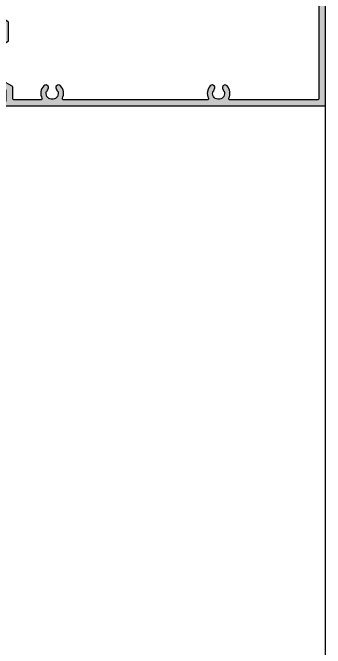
# Model space of a CAD drawing. Header units: millimetres. Extents: x 12351878 to 12381578, y 696206 to 738256.
# Drawn here: x 12356838 to 12356984.5, y 714084.8 to 714382.3 of the extents above; entities that cross this region are included whole.
import ezdxf

# ---------------------------------------------------------------- set-up
doc = ezdxf.new("R2010")
doc.units = ezdxf.units.MM
doc.header["$LTSCALE"] = 1000
for name, color, linetype in [('EXTRUSION-V', 141, 'Continuous'), ('EXTRUSION1', 4, 'Continuous'), ('SYMBOL', 7, 'Continuous'), ('型材断面填充', 254, 'Continuous')]:
    doc.layers.add(name, color=color, linetype=linetype)

# ---------------------------------------------------------------- blocks, each defined once
blk = doc.blocks.new('20211011-LC12')
at = {"layer": '型材断面填充', "linetype": 'ByBlock'}
h = blk.add_hatch(color=256, dxfattribs=at)
edge = h.paths.add_edge_path(flags=16)
edge.add_arc((44.99995046646291, 47.49991090742333), 0.5, 0, 90)
edge.add_line((44.99995046646291, 47.99991090742333), (30.99997148096008, 47.99991090742697))
edge.add_arc((30.99997148096008, 47.49991090742697), 0.5, 90, 180)
edge.add_line((30.49997148096008, 47.49991090742697), (30.49997148096008, 41.62942495593961))
edge.add_arc((29.99997148096001, 41.62942495593948), 0.5000000000000746, -60.25511870231918, 1.4722445484949276e-11, ccw=False)
edge.add_line((30.24804095014406, 41.19530338488039), (25.75187692749023, 38.62606680043245))
edge.add_arc((25.99994639667428, 38.19194522937336), 0.5000000000000722, 119.7448812976808, 180.0000000000147)
edge.add_line((25.4999463966742, 38.19194522937323), (25.4999463966742, 11.49991367585972))
edge.add_arc((25.9999463966742, 11.49991367585972), 0.5, 180, 270)
edge.add_line((25.9999463966742, 10.99991367585972), (44.99995046646291, 10.99991367585608))
edge.add_arc((44.99995046646291, 11.49991367585608), 0.5, 270, 360)
edge.add_line((45.49995046646291, 11.49991367585608), (45.49995046646291, 47.49991090742333))
edge = h.paths.add_edge_path(flags=16)
edge.add_arc((149.9999677274575, 43.99991090404912), 5.299999999982185, 154.4667710054802, 222.0225913319794)
edge.add_arc((146.9912999442908, 41.28874544056831), 1.250000000002372, 222.0225913320076, 330.0000000004409)
edge.add_arc((146.991299944308, 41.28874544058336), 1.249999999995031, 329.9999999994492, 402.0225913369761)
edge.add_arc((149.9999677272222, 43.99991090431489), 2.799999999964994, 218.5196242606471, 222.022591337007, ccw=False)
edge.add_line((147.8092620219977, 42.25611948533697), (147.9266212562216, 42.34953688277528))
edge.add_arc((149.999967727414, 43.99991090412306), 2.649999999989757, 201.4803757469475, 218.5196242551437, ccw=False)
edge.add_line((147.5340286636201, 43.02952719980749), (147.3944472071889, 42.97459982031796))
edge.add_arc((149.9999677274535, 43.99991090408348), 2.80000000000218, 98.51962425415968, 201.4803757459716, ccw=False)
edge.add_line((149.5851529126376, 46.76901340659606), (149.6073751348558, 46.62066862966822))
edge.add_arc((149.9999677274518, 43.99991090408002), 2.649999999998381, 81.48037574577779, 98.51962425422221, ccw=False)
edge.add_line((150.3925603200478, 46.62066862966822), (150.414782542266, 46.76901340658151))
edge.add_arc((149.9999677274758, 43.99991090408665), 2.799999999980847, -21.480375745893127, 81.48037574630712, ccw=False)
edge.add_line((152.605488247722, 42.97459982033251), (152.4659067912726, 43.02952719981113))
edge.add_arc((149.9999677274848, 43.99991090407001), 2.649999999963366, 321.4803757458682, 338.51962425414524, ccw=False)
edge.add_line((152.0733141986857, 42.34953688277528), (152.1906734329095, 42.25611948533697))
edge.add_arc((149.9999677274761, 43.99991090407291), 2.7999999999778, 317.9774086670887, 321.4803757458903, ccw=False)
edge.add_arc((153.0086355105848, 41.28874544055471), 1.2499999999839, 137.9774086670813, 209.9999999993286)
edge.add_arc((153.0086355105922, 41.28874544059364), 1.250000000009841, 210.0000000007027, 317.9774086799817)
edge.add_arc((149.9999677273191, 43.99991090303279), 5.299999999371392, 317.9774086799838, 385.533228998954)
edge.add_arc((155.2335133676093, 46.49991090777562), 0.5000000000005931, 89.99999999995771, 205.5332289990933, ccw=False)
edge.add_line((155.2335133676097, 46.99991090777621), (196.4999677271699, 46.99991090777621))
edge.add_arc((196.4999677271699, 46.49991090777621), 0.5, 0, 90, ccw=False)
edge.add_line((196.9999677271699, 46.49991090777621), (196.9999677271699, -46.50008909222379))
edge.add_arc((196.4999677271699, -46.50008909222379), 0.5, -90, 0, ccw=False)
edge.add_line((196.4999677271699, -47.00008909222379), (155.2335133676133, -47.00008909222379))
edge.add_arc((155.2335133676145, -46.50008909222562), 0.4999999999981668, 154.4667710009284, 269.9999999998665, ccw=False)
edge.add_arc((149.9999677273338, -44.00008908745983), 5.299999999375096, 334.4667710007754, 402.0225913199459)
edge.add_arc((153.0086355106098, -41.2889236250227), 1.250000000012796, 42.0225913198766, 149.9999999990069)
edge.add_arc((153.0086355106102, -41.28892362497651), 1.249999999990001, 150.000000000849, 222.0225913322366)
edge.add_arc((149.9999677274278, -44.00008908850176), 2.800000000031143, 38.51962425341719, 42.02259133231382, ccw=False)
edge.add_line((152.1906734329241, -42.25629766975908), (152.0733141987039, -42.34971506719739))
edge.add_arc((149.9999677274898, -44.00008908849453), 2.64999999997516, 21.48037574572578, 38.5196242539954, ccw=False)
edge.add_line((152.4659067912908, -43.02970538423688), (152.6054882477438, -42.97477800475463))
edge.add_arc((149.9999677274895, -44.00008908850669), 2.799999999987707, -81.48037574615881, 21.480375745792287, ccw=False)
edge.add_line((150.4147825422879, -46.76919159100726), (150.392560320066, -46.62084681409397))
edge.add_arc((149.99996772747, -44.00008908851306), 2.649999999991179, 261.4803757457545, 278.51962425424557, ccw=False)
edge.add_line((149.607375134874, -46.62084681409397), (149.5851529126594, -46.76919159102181))
edge.add_arc((149.9999677274713, -44.00008908850853), 2.800000000002273, 158.5196242542045, 261.48037574592416, ccw=False)
edge.add_line((147.3944472072035, -42.97477800475099), (147.5340286636383, -43.02970538423324))
edge.add_arc((149.9999677274603, -44.00008908856505), 2.650000000021864, 141.48037574496, 158.5196242529483, ccw=False)
edge.add_line((147.9266212562397, -42.34971506720103), (147.8092620220159, -42.25629766976272))
edge.add_arc((149.9999677272715, -44.00008908887715), 2.800000000074363, 137.9774086613496, 141.4803757375639, ccw=False)
edge.add_arc((146.9912999443257, -41.28892362501345), 1.249999999997598, 317.9774086631735, 390.0000000007128)
edge.add_arc((146.99129994431, -41.2889236249865), 1.249999999997777, 29.99999999928112, 137.977408668044)
edge.add_arc((149.9999677274575, -44.00008908847506), 5.299999999968509, 137.9774086678316, 205.5332289948497)
edge.add_arc((144.7664220870027, -46.50008909283886), 0.4999999993885642, -90.00000000040058, 25.533228995279387, ccw=False)
edge.add_line((144.7664220869992, -47.00008909222743), (77.23351281481882, -47.00008909222379))
edge.add_arc((77.23351281482269, -46.50008909222416), 0.4999999999996305, 154.466771019674, 269.9999999995571, ccw=False)
edge.add_arc((71.99996717372757, -44.00008908917734), 5.2999999993676, 334.4667710195702, 402.0225913200246)
edge.add_arc((75.00863495699468, -41.28892362674407), 1.250000000014449, 42.02259132006964, 149.9999999990196)
edge.add_arc((75.00863495699342, -41.28892362669682), 1.249999999989737, 150.000000000866, 222.0225913327244)
edge.add_arc((71.99996717384312, -44.00008909023255), 2.800000000014636, 38.51962425404338, 42.02259133269388, ccw=False)
edge.add_line((74.19067287930739, -42.2562976714762), (74.07331364508718, -42.34971506891816))
edge.add_arc((71.99996717388355, -44.00008909021446), 2.64999999996647, 21.48037574586499, 38.51962425412188, ccw=False)
edge.add_line((74.46590623767406, -43.029705385954), (74.60548769412708, -42.97477800647539))
edge.add_arc((71.99996717388368, -44.0000890902311), 2.799999999978886, -81.4803757463576, 21.48037574594349, ccw=False)
edge.add_line((72.41478198867117, -46.76919159272438), (72.3925597664529, -46.62084681581109))
edge.add_arc((71.99996717385511, -44.00008909021927), 2.650000000002241, 261.4803757457505, 278.5196242542495, ccw=False)
edge.add_line((71.60737458125732, -46.62084681581109), (71.5851523590427, -46.76919159273893))
edge.add_arc((71.9999671738546, -44.00008909022566), 2.800000000002273, 158.5196242542045, 261.48037574592416, ccw=False)
edge.add_line((69.39444665358678, -42.97477800646811), (69.53402811002161, -43.02970538595036))
edge.add_arc((71.99996717384359, -44.00008909028218), 2.650000000021877, 141.4803757449602, 158.5196242529484, ccw=False)
edge.add_line((69.92662070262304, -42.34971506891816), (69.8092614683992, -42.25629767147984))
edge.add_arc((71.99996717365867, -44.00008909059759), 2.800000000079483, 137.9774086613528, 141.4803757375606, ccw=False)
edge.add_arc((68.99129939071263, -41.28892362673096), 1.24999999999467, 317.9774086630762, 390.0000000008104)
edge.add_arc((68.99129939069567, -41.28892362671115), 1.24999999999945, 29.99999999963546, 137.9774086678739)
edge.add_arc((71.99996717385162, -44.00008909019281), 5.29999999997183, 137.9774086679079, 205.5332289760399)
edge.add_arc((66.76642153256614, -46.50008909283731), 0.4999999993937493, -89.99999999983072, 25.533228975857583, ccw=False)
edge.add_line((66.76642153256762, -47.00008909223106), (53.99997437780257, -47.00008909222379))
edge.add_arc((53.99997437780257, -46.50008909222379), 0.5, 180, 270, ccw=False)
edge.add_line((53.49997437780257, -46.50008909222379), (53.49997437780257, -41.0492827536109))
edge.add_arc((52.99997437780272, -41.04928275361116), 0.4999999999998508, 3.012621394283142e-11, 60.2551187032944)
edge.add_line((53.24804384697927, -40.61516118254804), (48.75187982433636, -38.04592459819105))
edge.add_arc((48.99994929351042, -37.61180302713355), 0.4999999999937293, 179.9999999998022, 240.2551187032219, ccw=False)
edge.add_line((48.49994929351669, -37.61180302713183), (48.49994929351669, -21.42003070778082))
edge.add_line((48.49994929351669, -21.42003070778082), (51.49994818768027, -19.42003353000109))
edge.add_line((51.49994818768027, -19.42003353000109), (51.49995242101431, -10.58014171368632))
edge.add_line((51.49995242101431, -10.58014171368632), (48.49994929351669, -8.580141713686317))
edge.add_line((48.49994929351669, -8.580141713686317), (48.49994929351305, 46.49991090777621))
edge.add_arc((48.99994929351305, 46.49991090777621), 0.5, 90, 180, ccw=False)
edge.add_line((48.99994929351305, 46.99991090777621), (66.76642153254579, 46.99991090777621))
edge.add_arc((66.76642153254585, 46.49991090838004), 0.4999999993961737, -25.53322897587941, 90.00000000000648, ccw=False)
edge.add_arc((71.99996717384073, 43.99991090573047), 5.29999999998008, 154.4667710239566, 222.0225913319557)
edge.add_arc((68.99129939067411, 41.28874544225269), 1.250000000002382, 222.0225913320071, 330.0000000004406)
edge.add_arc((68.99129939069093, 41.2887454422677), 1.249999999995329, 329.9999999994593, 402.0225913369661)
edge.add_arc((71.99996717361542, 43.9999109060077), 2.799999999978036, 218.5196242606551, 222.0225913369986, ccw=False)
edge.add_line((69.80926146838101, 42.25611948702135), (69.92662070260485, 42.34953688445967))
edge.add_arc((71.99996717379726, 43.99991090580745), 2.649999999989746, 201.4803757469476, 218.5196242551439, ccw=False)
edge.add_line((69.53402811000342, 43.02952720149187), (69.39444665357223, 42.97459982200235))
edge.add_arc((71.99996717383682, 43.99991090576786), 2.800000000002193, 98.51962425416002, 201.4803757459715, ccw=False)
edge.add_line((71.58515235902087, 46.76901340828044), (71.60737458123913, 46.6206686313526))
edge.add_arc((71.9999671738351, 43.99991090576441), 2.649999999998381, 81.48037574577779, 98.51962425422221, ccw=False)
edge.add_line((72.39255976643108, 46.6206686313526), (72.41478198864934, 46.76901340826589))
edge.add_arc((71.99996717385912, 43.99991090577103), 2.799999999980847, -21.480375745893127, 81.48037574630712, ccw=False)
edge.add_line((74.60548769410525, 42.9745998220169), (74.46590623765587, 43.02952720149551))
edge.add_arc((71.99996717387123, 43.99991090575257), 2.649999999959764, 321.4803757458565, 338.51962425415684, ccw=False)
edge.add_line((74.07331364506899, 42.34953688445967), (74.19067287929283, 42.25611948702135))
edge.add_arc((71.9999671738591, 43.99991090575755), 2.799999999978197, 317.9774086670888, 321.4803757458899, ccw=False)
edge.add_arc((75.00863495696483, 41.28874544223943), 1.249999999981275, 137.9774086669939, 209.9999999994161)
edge.add_arc((75.00863495697662, 41.28874544228518), 1.25000000001437, 210.0000000009619, 317.9774086801752)
edge.add_arc((71.99996717370281, 43.99991090471644), 5.29999999937113, 317.9774086800978, 385.5332289805276)
edge.add_arc((77.23351281479559, 46.49991090777398), 0.4999999999985966, 89.99999999983879, 205.5332289805141, ccw=False)
edge.add_line((77.233512814797, 46.99991090777257), (144.7664220869701, 46.99991090778349))
edge.add_arc((144.7664220869692, 46.49991090838878), 0.49999999939471, -25.53322899462478, 89.99999999989899, ccw=False)
edge = h.paths.add_edge_path()
edge.add_arc((46.49994929364766, -48.00008909233657), 1, 89.99999999583122, 180, ccw=False)
edge.add_line((46.49994929372042, -47.00008909233657), (46.69997437796701, -47.00008909235112))
edge.add_arc((46.69997437794882, -47.30008909233584), 0.2999999999847205, 6.947971087356564e-10, 89.99999999652601, ccw=False)
edge.add_line((46.99997437793354, -47.3000890923322), (46.99997437793354, -48.00008909235839))
edge.add_arc((47.49997437792626, -48.00008909235112), 0.499999999992724, 180.0000000008338, 270.0000000008338)
edge.add_line((47.49997437793354, -48.50008909234384), (48.61719215938865, -48.50008909234384))
edge.add_arc((48.61719215938988, -48.00008909235079), 0.4999999999930509, 269.9999999998591, 299.7448812970081)
edge.add_line((48.86526162856535, -48.4342106634067), (50.24804384711024, -47.64404939566521))
edge.add_arc((49.99997437792939, -47.20992782459959), 0.5000000000041475, 299.7448812969915, 360.000000000101)
edge.add_line((50.49997437793354, -47.20992782459871), (50.49997437793354, -42.79025036010353))
edge.add_arc((49.99997437794116, -42.79025036010413), 0.4999999999923759, 6.920886986970144e-11, 60.25511870235114)
edge.add_line((50.24804384712115, -42.35612878905158), (48.86526162856899, -41.56596752128462))
edge.add_arc((48.61719215938529, -42.00008909234391), 0.5000000000000704, 60.25511870236548, 90.00000000003176)
edge.add_line((48.61719215938501, -41.50008909234384), (47.49997437793354, -41.50008909235839))
edge.add_arc((47.49997437793354, -42.00008909235839), 0.5, 90, 180)
edge.add_line((46.99997437793354, -42.00008909235839), (46.99997437792626, -42.70008909237731))
edge.add_arc((46.69997437794154, -42.70008909238095), 0.2999999999847205, -90.00000000347399, 6.947971087356564e-10, ccw=False)
edge.add_line((46.69997437792335, -43.00008909236567), (46.49994929357854, -43.00008909235112))
edge.add_arc((46.49994929365116, -42.00008909235098), 1.000000000000135, 180.0000423203751, 269.99999999583895, ccw=False)
edge.add_line((45.4999492936513, -42.00008983098087), (45.49993062815338, -16.72968895943995))
edge.add_arc((45.69993062815482, -16.72968881171576), 0.2000000000014998, 60.882262584501916, 180.0000423198632, ccw=False)
edge.add_line((45.79725179941306, -16.55496448706253), (48.20262716152502, -17.89475474253049))
edge.add_arc((48.29994833278484, -17.72003041787997), 0.1999999999999119, 240.8822625837279, 359.9999584659344)
edge.add_line((48.4999483327847, -17.72003056286121), (48.49995227616455, -12.28014185873326))
edge.add_arc((48.2999522761631, -12.2801417137521), 0.2000000000015049, 359.9999584659582, 479.1177374154966)
edge.add_line((48.20263110490487, -12.10541738909887), (45.79727371288027, -13.44519763524659))
edge.add_arc((45.69995254162206, -13.27047331059337), 0.2000000000014782, 180.0000089597035, 299.11773741549325, ccw=False)
edge.add_line((45.49995254162059, -13.27047334186864), (45.49994929364766, 7.499917070166703))
edge.add_arc((44.99994929364765, 7.499916991979271), 0.5000000000000132, 8.959619687905531e-06, 90.00001743023843)
edge.add_line((44.99994914154013, 7.999916991979262), (24.99994914161289, 7.999910907685262))
edge.add_arc((24.99994929372225, 7.499910907683454), 0.5000000000018305, 90.00001743044888, 179.9999999997929)
edge.add_line((24.49994929372042, 7.499910907685262), (24.49994929372042, 4.999910907685262))
edge.add_arc((24.99994929372042, 4.999910907685262), 0.5, 180, 270)
edge.add_line((24.99994929372042, 4.499910907685262), (26.99994929372042, 4.499910907685262))
edge.add_arc((26.99994929372042, 3.999910907685262), 0.5, 0, 90, ccw=False)
edge.add_line((27.49994929372042, 3.999910907685262), (27.49994929372042, 2.999910907685262))
edge.add_arc((26.99994929372042, 2.999910907685262), 0.5, -90, 0, ccw=False)
edge.add_line((26.99994929372042, 2.499910907685262), (22.99994929372042, 2.499910907685262))
edge.add_arc((22.99994929372042, 2.999910907685262), 0.5, 180, 270, ccw=False)
edge.add_line((22.49994929372042, 2.999910907685262), (22.49994929372042, 7.499910907685262))
edge.add_arc((21.99994929372042, 7.499910907685262), 0.5, 0, 90)
edge.add_line((21.99994929372042, 7.999910907685262), (2.49994929372042, 7.999910907685262))
edge.add_arc((2.49994929372042, 7.499910907685262), 0.5, 90, 180)
edge.add_line((1.99994929372042, 7.499910907685262), (1.99994929372042, 5.999910907685262))
edge.add_arc((2.49994929372042, 5.999910907685262), 0.5, 180, 270)
edge.add_line((2.49994929372042, 5.499910907685262), (4.49994929372042, 5.499910907685262))
edge.add_arc((4.49994929372042, 4.999910907685262), 0.5, 0, 90, ccw=False)
edge.add_line((4.99994929372042, 4.999910907685262), (4.99994929372042, 3.999910907685262))
edge.add_arc((4.49994929372042, 3.999910907685262), 0.5, -90, 0, ccw=False)
edge.add_line((4.49994929372042, 3.499910907685262), (0.4999492937204195, 3.499910907685262))
edge.add_arc((0.4999492937204195, 3.999910907685262), 0.5, 180, 270, ccw=False)
edge.add_line((-5.070627958048135e-05, 3.999910907685262), (-5.070627594250254e-05, 10.49991090768526))
edge.add_arc((0.4999492937240599, 10.49991090768526), 0.5000000000000024, 90.00000795535311, 180.0000000000002, ccw=False)
edge.add_line((0.4999492243005079, 10.99991090768526), (22.99994646609412, 10.99991403180684))
edge.add_arc((22.99994639666874, 11.49991403181229), 0.50000000000546, 270.0000079555617, 359.9999999997918)
edge.add_line((23.4999463966742, 11.49991403181048), (23.4999463966742, 41.99990875912408))
edge.add_arc((24.4999463966742, 41.99990875912408), 1, 89.99999999583122, 180, ccw=False)
edge.add_line((24.49994639674696, 42.99990875912408), (24.69997148099355, 42.99990875910953))
edge.add_arc((24.69997148096809, 42.69990875912481), 0.2999999999847205, -6.947971087356564e-10, 89.99999999513642, ccw=False)
edge.add_line((24.99997148095281, 42.69990875912117), (24.99997148096008, 41.99990875910225))
edge.add_arc((25.49997148096008, 41.99990875910225), 0.5, 180, 270)
edge.add_line((25.49997148096008, 41.49990875910225), (26.61718926241156, 41.49990875910225))
edge.add_arc((26.61718926241183, 41.99990875910233), 0.500000000000071, 269.9999999999682, 299.7448812976345)
edge.add_line((26.86525873159553, 41.56578718804303), (28.2480409501477, 42.35594845580999))
edge.add_arc((27.99997148096771, 42.79007002686254), 0.4999999999923757, 299.7448812976489, 359.9999999999308)
edge.add_line((28.49997148096008, 42.79007002686194), (28.49997148096008, 47.20974749135712))
edge.add_arc((27.99997148095594, 47.209747491358), 0.5000000000041496, 359.999999999899, 420.2551187030085)
edge.add_line((28.24804095013678, 47.64386906242362), (26.86525873159189, 48.43403033016511))
edge.add_arc((26.61718926241642, 47.9999087591092), 0.4999999999930516, 60.25511870299184, 90.00000000014089)
edge.add_line((26.6171892624152, 48.49990875910225), (25.49997148096008, 48.49990875910225))
edge.add_arc((25.49997148096008, 47.99990875910225), 0.5, 90, 180)
edge.add_line((24.99997148096008, 47.99990875910225), (24.99997148096008, 47.29990875909061))
edge.add_arc((24.69997148096809, 47.29990875908697), 0.2999999999919964, -90.00000000347399, 6.947971087356564e-10, ccw=False)
edge.add_line((24.6999714809499, 46.99990875909498), (24.49997148088733, 46.99990875910953))
edge.add_arc((24.49997148096008, 47.99990875910952), 0.9999999999999929, 180.0000000008334, 269.9999999958314, ccw=False)
edge.add_line((23.49997148096008, 47.99990875909498), (23.49997148093098, 49.99991090739422))
edge.add_line((23.49997148093098, 49.99991090739422), (199.9999677273008, 49.99991090771437))
edge.add_line((199.9999677273008, 49.99991090771437), (199.9999677273008, -50.00008909228563))
edge.add_line((199.9999677273008, -50.00008909228563), (45.49997437790444, -50.00008909228563))
edge.add_line((45.49997437790444, -50.00008909228563), (45.49994929364766, -48.00008909233657))
at = {"color": 0, "linetype": 'ByBlock', "elevation": -4.022694582720726e-08}
for points in [[(45.49994929364766, -48.00008909233657, -0.4142135623944058), (46.49994929372042, -47.00008909233657), (46.69997437796701, -47.00008909235112, -0.4142135623517843), (46.99997437793354, -47.3000890923322), (46.99997437793354, -48.00008909235839, 0.414213562373095), (47.49997437793354, -48.50008909234384), (48.61719215938865, -48.50008909234384, 0.1305202039166724), (48.86526162856535, -48.4342106634067), (50.24804384711024, -47.64404939566521, 0.2691426359081674), (50.49997437793354, -47.20992782459871), (50.49997437793354, -42.79025036010353, 0.269142635904296), (50.24804384712115, -42.35612878905158), (48.86526162856899, -41.56596752128462, 0.130520203918967), (48.61719215938501, -41.50008909234384), (47.49997437793354, -41.50008909235839, 0.414213562373095), (46.99997437793354, -42.00008909235839), (46.99997437792626, -42.70008909237731, -0.4142135623944058), (46.69997437792335, -43.00008909236567), (46.49994929357854, -43.00008909235112, -0.4142133460121555), (45.4999492936513, -42.00008983098087), (45.49993062815338, -16.72968895943995, -0.5722290760880104), (45.79725179941306, -16.55496448706253), (48.20262716152502, -17.89475474253049, 0.5722285904042371), (48.4999483327847, -17.72003056286121), (48.49995227616455, -12.28014185873326, 0.5722290715364698), (48.20263110490487, -12.10541738909887), (45.79727371288027, -13.44519763524659, -0.5722287790728575), (45.49995254162059, -13.27047334186864), (45.49994929364766, 7.499917070166703, 0.4142136056744826), (44.99994914154013, 7.999916991979262), (24.99994914161289, 7.999910907685262, 0.4142134732684375), (24.49994929372042, 7.499910907685262), (24.49994929372042, 4.999910907685262, 0.414213562373095), (24.99994929372042, 4.499910907685262), (26.99994929372042, 4.499910907685262, -0.414213562373095), (27.49994929372042, 3.999910907685262), (27.49994929372042, 2.999910907685262, -0.414213562373095), (26.99994929372042, 2.499910907685262), (22.99994929372042, 2.499910907685262, -0.414213562373095), (22.49994929372042, 2.999910907685262), (22.49994929372042, 7.499910907685262, 0.414213562373095), (21.99994929372042, 7.999910907685262), (2.49994929372042, 7.999910907685262, 0.414213562373095), (1.99994929372042, 7.499910907685262), (1.99994929372042, 5.999910907685262, 0.414213562373095), (2.49994929372042, 5.499910907685262), (4.49994929372042, 5.499910907685262, -0.414213562373095), (4.99994929372042, 4.999910907685262), (4.99994929372042, 3.999910907685262, -0.414213562373095), (4.49994929372042, 3.499910907685262), (0.4999492937204195, 3.499910907685262, -0.414213562373095), (-5.070627958048135e-05, 3.999910907685262), (-5.070627594250254e-05, 10.49991090768526, -0.4142135217057218), (0.4999492243005079, 10.99991090768526), (22.99994646609412, 10.99991403180684, 0.4142135217035907), (23.4999463966742, 11.49991403181048), (23.4999463966742, 41.99990875912408, -0.414213562394405), (24.49994639674696, 42.99990875912408), (24.69997148099355, 42.99990875910953, -0.414213562351785), (24.99997148095281, 42.69990875912117), (24.99997148096008, 41.99990875910225, 0.414213562373095), (25.49997148096008, 41.49990875910225), (26.61718926241156, 41.49990875910225, 0.130520203918967), (26.86525873159553, 41.56578718804303), (28.2480409501477, 42.35594845580999, 0.2691426359042959), (28.49997148096008, 42.79007002686194), (28.49997148096008, 47.20974749135712, 0.2691426359081674), (28.24804095013678, 47.64386906242362), (26.86525873159189, 48.43403033016511, 0.1305202039166723), (26.6171892624152, 48.49990875910225), (25.49997148096008, 48.49990875910225, 0.414213562373095), (24.99997148096008, 47.99990875910225), (24.99997148096008, 47.29990875909061, -0.4142135623944066), (24.6999714809499, 46.99990875909498), (24.49997148088733, 46.99990875910953, -0.4142135623475247), (23.49997148096008, 47.99990875909498), (23.49997148093098, 49.99991090739422), (199.9999677273008, 49.99991090771437), (199.9999677273008, -50.00008909228563), (45.49997437790444, -50.00008909228563)], [(45.49995046646291, 47.49991090742333, 0.414213562373095), (44.99995046646291, 47.99991090742333), (30.99997148096008, 47.99991090742697, 0.414213562373095), (30.49997148096008, 47.49991090742697), (30.49997148096008, 41.62942495593961, -0.2691426359045379), (30.24804095014406, 41.19530338488039), (25.75187692749023, 38.62606680043245, 0.2691426359045379), (25.4999463966742, 38.19194522937323), (25.4999463966742, 11.49991367585972, 0.414213562373095), (25.9999463966742, 10.99991367585972), (44.99995046646291, 10.99991367585608, 0.414213562373095), (45.49995046646291, 11.49991367585608)], [(145.2175898140995, 46.28439366687235, 0.303612677781129), (146.0626987766409, 40.45196597652466, 0.5094012912317363), (148.0738316990282, 40.66374544057544, 0.3250286796901563), (147.9199011118799, 42.12552490470262, -0.0152857676314269), (147.8092620219977, 42.25611948533697), (147.9266212562216, 42.34953688277528, -0.07448503859026177), (147.5340286636201, 43.02952719980749), (147.3944472071889, 42.97459982031796, -0.482131661328402), (149.5851529126376, 46.76901340659606), (149.6073751348558, 46.62066862966822, -0.07448503859135051), (150.3925603200478, 46.62066862966822), (150.414782542266, 46.76901340658151, -0.4821316613304922), (152.605488247722, 42.97459982033251), (152.4659067912726, 43.02952719981113, -0.07448503859061623), (152.0733141986857, 42.34953688277528), (152.1906734329095, 42.25611948533697, -0.01528576764208331), (152.0800343429619, 42.12552490460075, 0.3250286796646886), (151.9261037558608, 40.66374544057544, 0.5094012912913376), (153.9372366784228, 40.4519659767393, 0.3036126777452485), (154.7823456399492, 46.28439366596285, -0.5516495924069597), (155.2335133676097, 46.99991090777621), (196.4999677271699, 46.99991090777621, -0.414213562373095), (196.9999677271699, 46.49991090777621), (196.9999677271699, -46.50008909222379, -0.414213562373095), (196.4999677271699, -47.00008909222379), (155.2335133676133, -47.00008909222379, -0.5516495924058413), (154.7823456399565, -46.28457185041407, 0.3036126777462038), (153.9372366784446, -40.45214416116869, 0.5094012912905193), (151.926103755879, -40.66392362499755, 0.3250286796605349), (152.0800343429728, -42.12570308901559, -0.01528576764249802), (152.1906734329241, -42.25629766975908), (152.0733141987039, -42.34971506719739, -0.074485038590583), (152.4659067912908, -43.02970538423688), (152.6054882477438, -42.97477800475463, -0.4821316613291534), (150.4147825422879, -46.76919159100726), (150.392560320066, -46.62084681409397, -0.0744850385915551), (149.607375134874, -46.62084681409397), (149.5851529126594, -46.76919159102181, -0.4821316613279064), (147.3944472072035, -42.97477800475099), (147.5340286636383, -43.02970538423324, -0.0744850385893488), (147.9266212562397, -42.34971506720103), (147.8092620220159, -42.25629766976272, -0.0152857676307917), (147.9199011119017, -42.125703089132, 0.3250286796902154), (148.0738316990464, -40.66392362500119, 0.5094012912335459), (146.0626987766627, -40.45214416094677, 0.3036126777836012), (145.2175898141249, -46.28457185131992, -0.5516495923872767), (144.7664220869992, -47.00008909222743), (77.23351281481882, -47.00008909222379, -0.5516495922973828), (76.78234508709284, -46.28457185055959, 0.3036126776570114), (75.9372361248279, -40.45214416288582, 0.5094012912895279), (73.92610320226231, -40.66392362671832, 0.3250286796628074), (74.08003378936337, -42.12570309074363, -0.01528576764142399), (74.19067287930739, -42.2562976714762), (74.07331364508718, -42.34971506891816, -0.07448503859052753), (74.46590623767406, -43.029705385954), (74.60548769412708, -42.97477800647539, -0.4821316613310349), (72.41478198867117, -46.76919159272438), (72.3925597664529, -46.62084681581109, -0.07448503859158971), (71.60737458125732, -46.62084681581109), (71.5851523590427, -46.76919159273893, -0.4821316613279064), (69.39444665358678, -42.97477800646811), (69.53402811002161, -43.02970538595036, -0.0744850385893488), (69.92662070262304, -42.34971506891816), (69.8092614683992, -42.25629767147984, -0.01528576763076372), (69.91990055828501, -42.12570309084913, 0.325028679691156), (70.07383114542972, -40.66392362671832, 0.5094012912306646), (68.06269822304967, -40.45214416266754, 0.3036126776935992), (67.2175892597661, -46.28457185146908, -0.551649592273514), (66.76642153256762, -47.00008909223106), (53.99997437780257, -47.00008909222379, -0.414213562373095), (53.49997437780257, -46.50008909222379), (53.49997437780257, -41.0492827536109, 0.2691426359088933), (53.24804384697927, -40.61516118254804), (48.75187982433636, -38.04592459819105, -0.2691426359096191), (48.49994929351669, -37.61180302713183), (48.49994929351669, -21.42003070778082), (51.49994818768027, -19.42003353000109), (51.49995242101431, -10.58014171368632), (48.49994929351669, -8.580141713686317), (48.49994929351305, 46.49991090777621, -0.414213562373095), (48.99994929351305, 46.99991090777621), (66.76642153254579, 46.99991090777621, -0.5516495922746322), (67.21758925974791, 46.28439366701059, 0.3036126776929656), (68.0626982230242, 40.45196597820905, 0.5094012912317363), (70.07383114541153, 40.66374544225982, 0.3250286796900571), (69.91990055826318, 42.125524906387, -0.01528576763135572), (69.80926146838101, 42.25611948702135), (69.92662070260485, 42.34953688445967, -0.07448503859026177), (69.53402811000342, 43.02952720149187), (69.39444665357223, 42.97459982200235, -0.482131661328402), (71.58515235902087, 46.76901340828044), (71.60737458123913, 46.6206686313526, -0.07448503859135058), (72.39255976643108, 46.6206686313526), (72.41478198864934, 46.76901340826589, -0.4821316613304922), (74.60548769410525, 42.9745998220169), (74.46590623765587, 43.02952720149551, -0.07448503859071826), (74.07331364506899, 42.34953688445967), (74.19067287929283, 42.25611948702135, -0.01528576764208109), (74.08003378934518, 42.12552490628514, 0.3250286796655306), (73.92610320224412, 40.66374544225982, 0.5094012912909773), (75.93723612481335, 40.45196597843096, 0.3036126776568941), (76.78234508706737, 46.28439366610837, -0.5516495923018961), (77.233512814797, 46.99991090777257), (144.7664220869701, 46.99991090778349, -0.5516495923807181)]]:
    blk.add_lwpolyline(points, format="xyb", close=True, dxfattribs=at)
blk = doc.blocks.new('bnc01')
at = {"layer": 'EXTRUSION-V'}
blk.add_line((3386.99998813495, 2705.854585408233, -6.694355303533301e-08), (3386.999926827848, -4.621688276529312e-08, 1.134861584349622e-08), dxfattribs=at)
at = {"layer": 'EXTRUSION1'}
blk.add_blockref('20211011-LC12', (3186.999994784594, 1815.571656934917, -2.671660720812569e-08), dxfattribs=at)

msp = doc.modelspace()

# ---------------------------------------------------------------- block references
at = {"layer": 'SYMBOL'}
msp.add_blockref('bnc01', (12353597.50000522, 712572.9283430666), dxfattribs=at)

doc.saveas('drawing.dxf')
